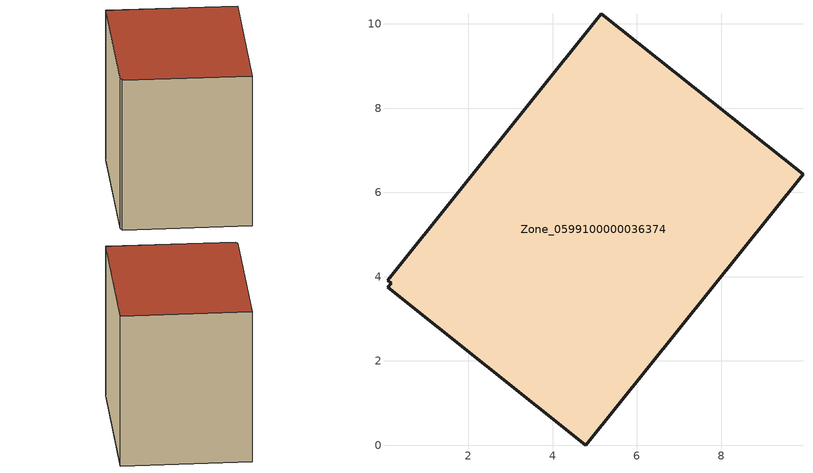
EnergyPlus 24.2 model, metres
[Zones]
Zone_0599100000036374
 floor ground (C_G): 0.08,3.75 0.17,3.85 0.08,3.92 5.15,10.24 9.94,6.43 4.79,0 z0.56
 wall outside (C_F): 9.94,6.43 5.15,10.24 0.08,3.92 0.17,3.85 0.08,3.75 4.79,0 9.94,6.43 z0.56:8.09
 roof outside (C_R): 0.17,3.85 0.08,3.75 4.79,0 9.94,6.43 5.15,10.24 0.08,3.92 z8.09
[BUILDING]
Pand.0599100000036374: North Axis=0; Terrain=City; Loads Convergence Tolerance Value=0.04; Temperature Convergence Tolerance Value=0.4; Solar Distribution=FullExterior; Maximum Number of Warmup Days=25; Minimum Number of Warmup Days=1
[Site:Location]
Rotterdam.The.Hague.AP_ZH_NLD Design_Conditions: Latitude=51.96; Longitude=4.45; Time Zone=1; Elevation=-4.5
[SITE:GROUNDTEMPERATURE:BUILDINGSURFACE]
18, 18, 18, 18, 18, 18, 18, 18, 18, 18, 18, 18
[MATERIAL] Thermal Absorptance=0.9; Solar Absorptance=0.7; Visible Absorptance=0.7
Name | Roughness | Thickness | Conductivity | Density | Specific Heat
G.TI.1965-1974 | MediumSmooth | 0.15 | 0.882353 | 540 | 1210
F.TI.1965-1974 | Rough | 0.3 | 0.697674 | 1920 | 840
R.TI.1965-1974 | MediumRough | 0.2 | 0.232558 | 1500 | 1000
[CONSTRUCTION]
C_G: G.TI.1965-1974
C_F: F.TI.1965-1974
C_R: R.TI.1965-1974
[ZONE]
Zone_0599100000036374: Type=1; Multiplier=1; Ceiling Height=Autocalculate; Volume=Autocalculate; Floor Area=autocalculate; Part of Total Floor Area=Yes
[ZONEINFILTRATION:DESIGNFLOWRATE]
Infil_Zone_0599100000036374: Zone or ZoneList or Space or SpaceList=Zone_0599100000036374; Schedule=AlwaysOn; Design Flow Rate Calculation Method=Flow/Area; Flow Rate per Floor Area=0.003; Constant Term Coefficient=1; Temperature Term Coefficient=0; Velocity Term Coefficient=0; Velocity Squared Term Coefficient=0
[HVACTEMPLATE:ZONE:IDEALLOADSAIRSYSTEM]
Zone_0599100000036374: Maximum Heating Supply Air Temperature=50; Minimum Cooling Supply Air Temperature=13; Maximum Heating Supply Air Humidity Ratio=0.0156; Minimum Cooling Supply Air Humidity Ratio=0.0077; Heating Limit=NoLimit; Cooling Limit=NoLimit; Dehumidification Control Type=ConstantSensibleHeatRatio; Cooling Sensible Heat Ratio=0.7; Dehumidification Setpoint=60; Humidification Control Type=None; Humidification Setpoint=30; Outdoor Air Method=None; Outdoor Air Flow Rate per Person=0.00944; Outdoor Air Flow Rate per Zone Floor Area=0; Outdoor Air Flow Rate per Zone=0; Demand Controlled Ventilation Type=None; Outdoor Air Economizer Type=NoEconomizer; Heat Recovery Type=None; Sensible Heat Recovery Effectiveness=0.7; Latent Heat Recovery Effectiveness=0.65
[ZONECONTROL:THERMOSTAT]
ThermostatControl_Zone_0599100000036374: Zone or ZoneList=Zone_0599100000036374; Control Type Schedule=DualSetpointControlType; Control 1=Thermostat_Zone_0599100000036374; Temperature Difference Between Cutout And Setpoint=0
[THERMOSTATSETPOINT:DUALSETPOINT]
Thermostat_Zone_0599100000036374: Heating Setpoint Temperature Schedule=HeatingSetpoint_Zone_0599100000036374; Cooling Setpoint Temperature Schedule=CoolingSetpoint_Zone_0599100000036374
[SCHEDULE:COMPACT]
HeatingSetpoint_Zone_0599100000036374: Through: 12/31, For: AllDays, Until: 24:00, 21
CoolingSetpoint_Zone_0599100000036374: Through: 12/31, For: AllDays, Until: 24:00, 24
DualSetpointControlType: Through: 12/31, For: AllDays, Until: 24:00, 4
AlwaysOn: Through: 12/31, For: AllDays, Until: 24:00, 1
